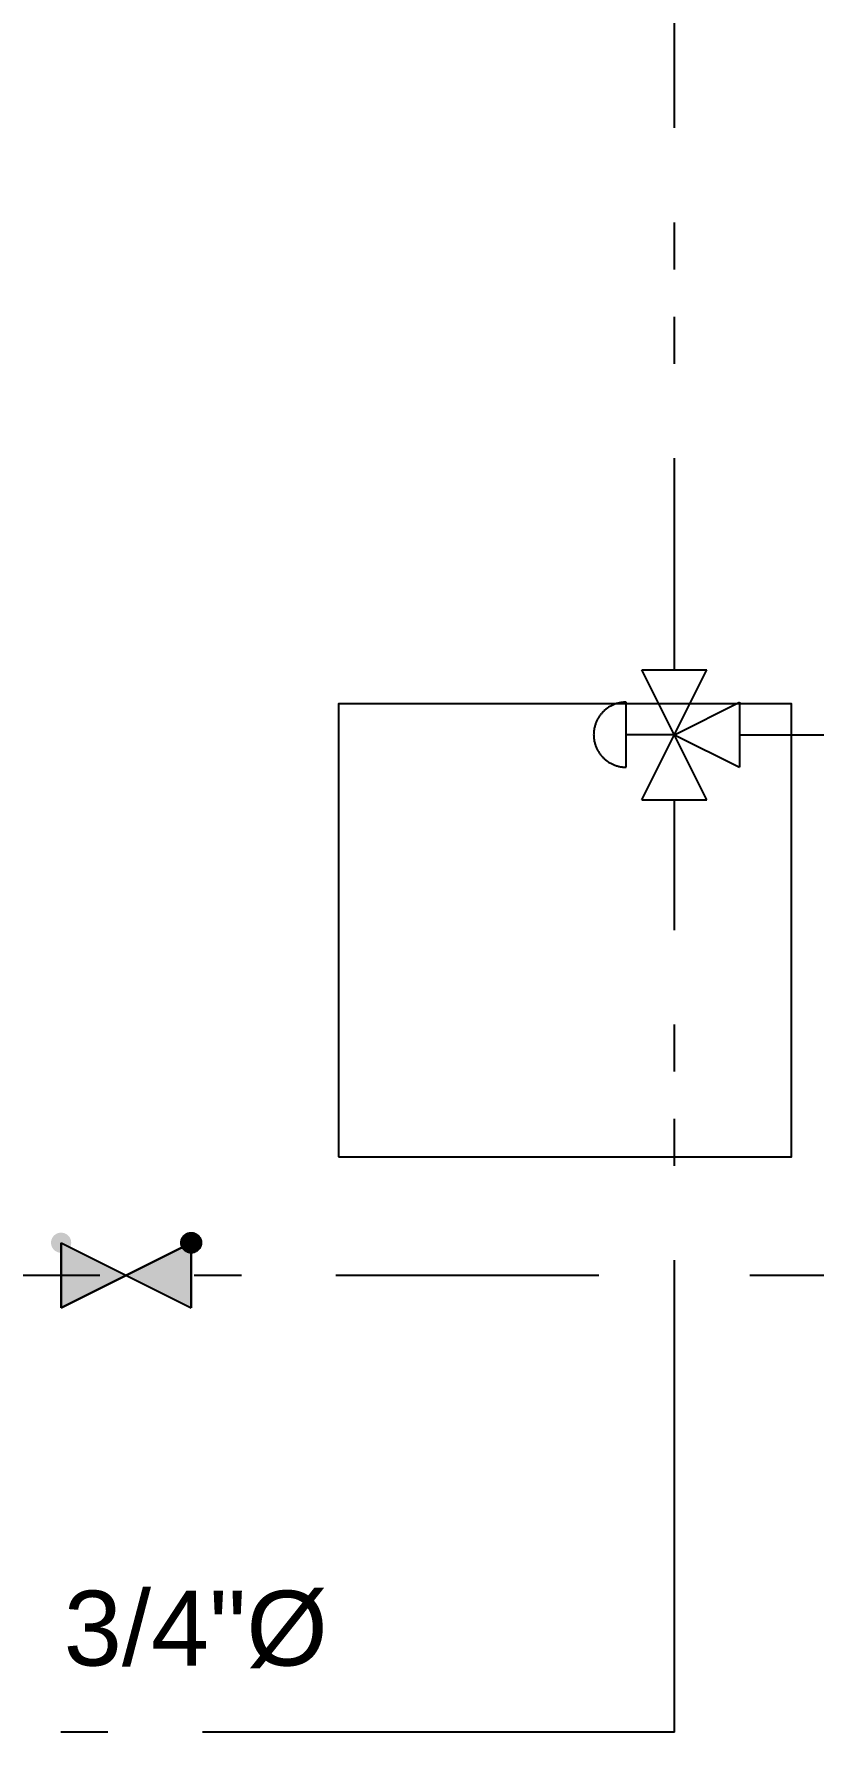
# Model space of a CAD drawing. Header units: millimetres. Extents: x -212361 to 39086, y -42 to 136893.
# Drawn here: x -95556 to -94508, y 72964 to 75250 of the extents above; entities that cross this region are included whole.
import ezdxf

# ---------------------------------------------------------------- set-up
doc = ezdxf.new("R2010")
doc.units = ezdxf.units.MM
doc.header["$LTSCALE"] = 25
doc.linetypes.add('schedules_symbols_notes$0$DCW', pattern=[1.5, 1, -0.2, 0.1, -0.2])
doc.linetypes.add('schedules_symbols_notes$0$DHW', pattern=[1.7, 1, -0.2, 0.1, -0.1, 0.1, -0.2])
doc.layers.add('schedules_symbols_notes$0$P-DOMW-DCW', color=1, linetype='schedules_symbols_notes$0$DCW')
doc.layers.add('schedules_symbols_notes$0$P-DOMW-DHW', color=1, linetype='schedules_symbols_notes$0$DHW')
doc.styles.add('schedules_symbols_notes$0$Standard', font='arial.ttf')

# ---------------------------------------------------------------- blocks, each defined once
blk = doc.blocks.new('*U224')
blk.add_line((-1.722, 2.552), (1.722, 2.552))
blk.add_arc((0, 2.552), 1.722, 0, 180)
blk.add_wipeout([(0, 0), (-1.722, -3.445), (1.722, -3.445)])
blk.add_line((1.722, -3.445), (-1.722, -3.445))
blk.add_wipeout([(-3.445, 1.722), (-3.445, -1.722), (0, 0), (3.445, 1.722), (3.445, -1.722)])
blk.add_wipeout([(3.445, -1.722), (3.445, 1.722), (-3.445, -1.722), (-3.445, 1.722)])
for p, q in [((0, 0), (0, 2.552)), ((-3.445, 1.722), (-3.445, -1.722)), ((-3.445, -1.722), (3.445, 1.722)), ((-3.445, 1.722), (3.445, -1.722)), ((3.445, 1.722), (3.445, -1.722)), ((0, 0), (-1.722, -3.445)), ((0, 0), (1.722, -3.445))]:
    blk.add_line(p, q)
blk = doc.blocks.new('*U220')
h = blk.add_hatch(color=255)
h.dxf.hatch_style = 1
h.paths.add_polyline_path([(-0.0829, 0.0359, -1.263554), (-0.0618, 0.0309), (0, 0), (-0.0718, -0.0359), (-0.0718, 0.0248, -0.414214)])
h = blk.add_hatch(color=256)
h.dxf.hatch_style = 1
h.paths.add_polyline_path([(0.0829, 0.0359, -0.414214), (0.0718, 0.0248), (0.0718, 0.0359), (0.0618, 0.0309, -0.116434), (0.0606, 0.0359, -1)])
h.paths.add_polyline_path([(0.0718, 0.0359), (0.0718, 0.0248, -0.284079), (0.0618, 0.0309)], flags=17)
h = blk.add_hatch(color=255)
h.dxf.hatch_style = 1
h.paths.add_polyline_path([(0.0718, 0.0359), (0, 0), (0.0718, -0.0359)])
for p, q in [((-0.0718, 0.0359), (-0.0718, -0.0359)), ((0.0718, 0.0359), (-0.0718, -0.0359)), ((0.0718, 0.0359), (0.0718, -0.0359))]:
    blk.add_line(p, q)
blk.add_lwpolyline([(-0.0718, -0.0359), (-0.0718, 0.0359), (0.0718, -0.0359), (0.0718, 0.0359)])
blk.add_circle((0.0718, 0.0359), 0.0111)
at = {"layer": 'Defpoints'}
blk.add_line((-0.0718, -0.0359), (0.0718, 0.0359), dxfattribs=at)
blk = doc.blocks.new('*U325')
at = {"layer": 'Defpoints'}
blk.add_lwpolyline([(-12, -12), (12, -12), (12, 12), (-12, 12)], close=True, dxfattribs=at)
blk = doc.blocks.new('*U327')
at = {"layer": 'Defpoints', "color": 0, "linetype": 'ByBlock', "lineweight": -2, "transparency": 16777216}
blk.add_blockref('*U325', (446.402, 441.594), dxfattribs=at)
blk = doc.blocks.new('schedules_symbols_notes')
at = {"layer": 'schedules_symbols_notes$0$P-DOMW-DCW'}
for p, q in [((-3783.545, 2896.819), (-3732.119, 2896.819)), ((-3724.119, 2896.819), (-3565.358, 2896.819))]:
    blk.add_line(p, q, dxfattribs=at)
at = {"layer": 'schedules_symbols_notes$0$P-DOMW-DHW'}
for q in [(-3728.119, 3009.664), (-3809.882, 2872.614)]:
    blk.add_line((-3728.119, 2872.614), q, dxfattribs=at)
at = {"layer": 'schedules_symbols_notes$0$P-DOMW-DCW', "xscale": 48, "yscale": 48, "zscale": 48}
blk.add_blockref('*U220', (-3757.155, 2896.819), dxfattribs=at)
at = {"color": 11, "ltscale": 0.1, "insert": (-3760.463, 2880.104), "char_height": 3.96875, "width": 10.31292, "attachment_point": 1, "style": 'schedules_symbols_notes$0$Standard'}
blk.add_mtext('\\A1;3/4"%%C ', dxfattribs=at)
at = {"layer": 'schedules_symbols_notes$0$P-DOMW-DCW', "rotation": 90}
blk.add_blockref('*U224', (-3728.119, 2925.465), dxfattribs=at)
at = {"layer": 'schedules_symbols_notes$0$P-DOMW-DCW'}
blk.add_line((-3724.674, 2925.465), (-3693.735, 2925.465), dxfattribs=at)
at = {"layer": 'Defpoints'}
blk.add_blockref('*U327', (-4180.315, 2473.501), dxfattribs=at)

msp = doc.modelspace()

# ---------------------------------------------------------------- block references
at = {"xscale": 25.4, "yscale": 25.4, "zscale": 25.4}
msp.add_blockref('schedules_symbols_notes', (0, 0), dxfattribs=at)

doc.saveas('drawing.dxf')
